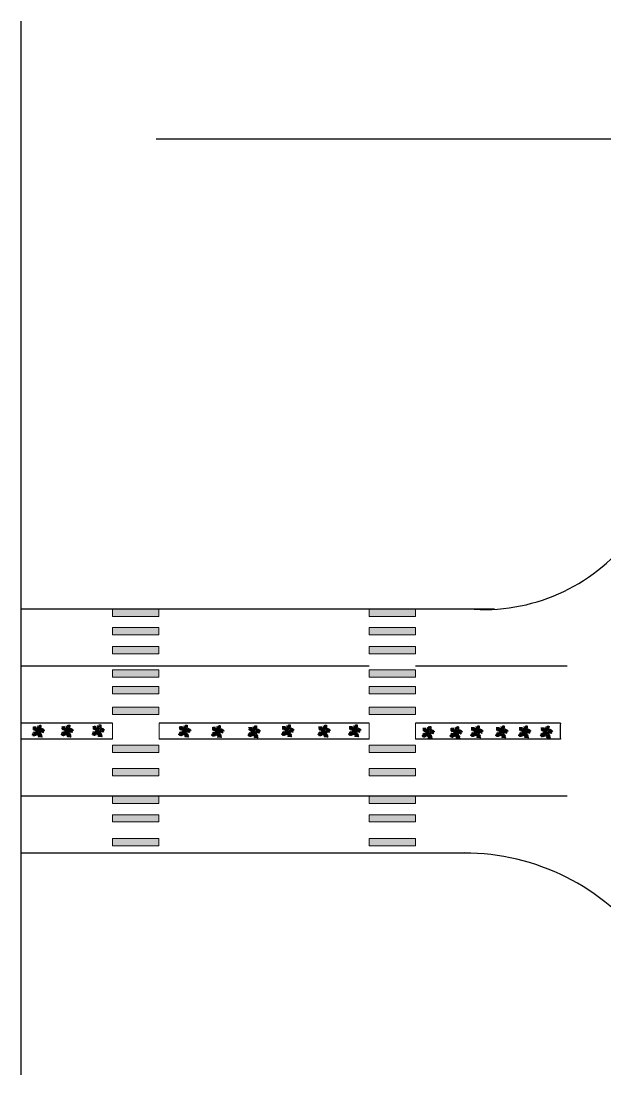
# Model space of a CAD drawing. Header units: inches. Extents: x -291016 to -124071, y 25078 to 137196.
# Drawn here: x -203562 to -199969, y 41151 to 47633 of the extents above; entities that cross this region are included whole.
import ezdxf

# ---------------------------------------------------------------- set-up
doc = ezdxf.new("R2010")
doc.units = ezdxf.units.IN
doc.header["$MEASUREMENT"] = 0
doc.layers.add('DOOR', color=112, linetype='Continuous', lineweight=20)
doc.layers.add('Furn', color=106, linetype='Continuous', lineweight=9)

# ---------------------------------------------------------------- blocks, each defined once
blk = doc.blocks.new('*U4')
for p, q in [((-47.498, 19.737), (-55.83, 18.344)), ((-40.615, 13.7), (-55.105, 10.913)), ((-31.5, 4.5), (-52.5, 25.5)), ((-33.37, 6.269), (-52.207, 5.34)), ((-48.585, 21.131), (-49.309, 29.026)), ((-28.299, 3.483), (-47.86, -5.805)), ((-43.513, 28.561), (-42.427, 15.558)), ((-38.442, 26.239), (-34.819, 7.663)), ((-21.416, 3.018), (-38.079, -8.128)), ((-35.544, 28.097), (-24.314, 3.947)), ((0, 0), (-31.5, 4.5)), ((-14.533, 2.09), (-30.834, 25.31)), ((-15.982, 2.09), (-30.11, -9.521)), ((-3.665, 19.273), (-27.574, 35.527)), ((-5.114, 28.097), (-24.676, 40.636)), ((-24.314, 23.917), (-2.941, 13.7)), ((0, 0), (-22.5, -19.5)), ((-7.288, 39.707), (-21.778, 46.673)), ((-6.563, 1.161), (-21.416, -8.128)), ((-20.691, 13.7), (-1.129, 4.876)), ((-8.737, 47.138), (-17.069, 52.711)), ((-10.186, 53.64), (-13.084, 55.962)), ((0, 0), (-10.5, 57)), ((-9.099, 51.782), (-6.563, 55.962)), ((-7.65, 43.423), (-2.578, 49.46)), ((-5.839, 35.992), (4.667, 48.067)), ((-5.114, 27.632), (10.463, 46.673)), ((-2.941, 16.486), (8.652, 37.85)), ((-1.129, 6.734), (9.014, 26.704)), ((0, 0), (27, 9)), ((0, 0), (18, -22.5)), ((3.942, 1.625), (11.187, 24.381)), ((6.478, 1.625), (26.04, -8.592)), ((10.101, 3.483), (17.708, 26.239)), ((11.187, 3.483), (30.749, -5.805)), ((16.259, 5.805), (23.142, 31.348)), ((18.07, 5.805), (35.096, -3.483)), ((22.055, 7.198), (27.489, 32.277)), ((24.229, 7.663), (46.688, 1.625)), ((27, 9), (48, 36)), ((27.127, 9.056), (31.112, 35.992)), ((29.662, 12.307), (48.137, 6.269)), ((31.836, 30.883), (32.561, 16.486)), ((33.285, 16.486), (48.862, 10.913)), ((35.096, 32.741), (37.27, 22.524)), ((36.183, 19.737), (48.137, 17.88)), ((38.719, 34.134), (41.979, 28.561)), ((40.53, 25.775), (48.862, 24.846)), ((43.791, 29.954), (51.036, 30.883)), ((44.153, 36.456), (45.239, 32.741)), ((-17.431, -15.094), (-42.789, -18.809)), ((-28.299, -29.026), (-42.789, -31.348)), ((-24.314, -21.596), (-42.427, -22.06)), ((-30.834, -34.135), (-42.427, -35.528)), ((-34.457, -39.708), (-40.978, -42.494)), ((-26.849, -26.24), (-40.253, -25.775)), ((-22.5, -19.5), (-37.5, -45)), ((-32.646, -36.921), (-31.921, -44.352)), ((-15.257, -12.772), (-30.11, -12.772)), ((-29.023, -30.884), (-27.936, -43.887)), ((-25.038, -23.918), (-22.865, -45.281)), ((-20.691, -18.345), (-17.793, -44.352)), ((-6.563, -5.805), (-19.967, -9.985)), ((-17.069, -15.094), (-12.721, -40.172)), ((-13.446, -11.378), (-8.737, -32.741)), ((-9.461, -8.592), (-6.201, -23.453)), ((-4.752, -3.483), (-3.665, -14.629)), ((2.493, -3.019), (-1.491, -20.202)), ((1.769, -2.555), (24.229, -9.521)), ((5.029, -6.27), (2.131, -25.775)), ((9.014, -11.378), (3.58, -35.992)), ((14.085, -16.951), (6.478, -40.172)), ((7.565, -9.056), (32.198, -14.629)), ((18.07, -22.524), (8.289, -45.745)), ((12.274, -15.094), (36.907, -18.809)), ((20.244, -30.419), (15.897, -44.816)), ((16.259, -19.738), (36.183, -22.989)), ((18, -22.5), (27, -52.5)), ((18.433, -22.524), (40.53, -29.026)), ((19.157, -25.311), (38.719, -33.206)), ((22.78, -37.85), (19.519, -48.532)), ((21.331, -32.741), (39.081, -40.636)), ((22.78, -38.314), (34.372, -44.816)), ((24.591, -45.745), (23.142, -50.854)), ((24.591, -43.423), (30.749, -47.603)), ((26.764, -49.925), (28.213, -50.854))]:
    blk.add_line(p, q)

msp = doc.modelspace()

# ---------------------------------------------------------------- hatches: boundary and pattern name
at = {"layer": 'DOOR', "linetype": 'Continuous', "ltscale": 0.2}
for points in [[(-202714, 44015.4237), (-202999, 44015.4237), (-202999, 43970.8079), (-202714, 43970.8079)], [(-201136, 44015.4237), (-201421, 44015.4237), (-201421, 43970.8079), (-201136, 43970.8079)], [(-202714, 43902.8079), (-202999, 43902.8079), (-202999, 43858.1921), (-202714, 43858.1921)], [(-201136, 43902.8079), (-201421, 43902.8079), (-201421, 43858.1921), (-201136, 43858.1921)], [(-202714, 43785.3079), (-202999, 43785.3079), (-202999, 43740.6921), (-202714, 43740.6921)], [(-201136, 43785.3079), (-201421, 43785.3079), (-201421, 43740.6921), (-201136, 43740.6921)], [(-202714, 43642.3079), (-202999, 43642.3079), (-202999, 43597.6921), (-202714, 43597.6921)], [(-201136, 43642.3079), (-201421, 43642.3079), (-201421, 43597.6921), (-201136, 43597.6921)], [(-202714, 43540.3079), (-202999, 43540.3079), (-202999, 43495.6921), (-202714, 43495.6921)], [(-201136, 43540.3079), (-201421, 43540.3079), (-201421, 43495.6921), (-201136, 43495.6921)], [(-202714, 43412.8079), (-202999, 43412.8079), (-202999, 43368.1921), (-202714, 43368.1921)], [(-201136, 43412.8079), (-201421, 43412.8079), (-201421, 43368.1921), (-201136, 43368.1921)], [(-202714, 43178.8079), (-202999, 43178.8079), (-202999, 43134.1921), (-202714, 43134.1921)], [(-201136, 43178.8079), (-201421, 43178.8079), (-201421, 43134.1921), (-201136, 43134.1921)], [(-202714, 43035.8079), (-202999, 43035.8079), (-202999, 42991.1921), (-202714, 42991.1921)], [(-201136, 43035.8079), (-201421, 43035.8079), (-201421, 42991.1921), (-201136, 42991.1921)], [(-202714, 42865.4237), (-202999, 42865.4237), (-202999, 42820.8079), (-202714, 42820.8079)], [(-201136, 42865.4237), (-201421, 42865.4237), (-201421, 42820.8079), (-201136, 42820.8079)], [(-202714, 42751.3079), (-202999, 42751.3079), (-202999, 42706.6921), (-202714, 42706.6921)], [(-201136, 42751.3079), (-201421, 42751.3079), (-201421, 42706.6921), (-201136, 42706.6921)], [(-202714, 42604.8079), (-202999, 42604.8079), (-202999, 42560.1921), (-202714, 42560.1921)], [(-201136, 42604.8079), (-201421, 42604.8079), (-201421, 42560.1921), (-201136, 42560.1921)]]:
    msp.add_hatch(color=2, dxfattribs=at).paths.add_polyline_path(points)

# ---------------------------------------------------------------- linework, layer by layer
for p, q in [((-203562, 41150.8589), (-203562, 47632.9106)), ((-202731.3297, 46908.3079), (-194017.712, 46908.3079))]:
    msp.add_line(p, q)
at = {"color": 1}
for p, q in [((-200648.4866, 44015.4237), (-203562, 44015.4237)), ((-201421, 43665.4237), (-203562, 43665.4237)), ((-200201.1951, 43665.4237), (-201136, 43665.4237)), ((-202998.5, 43315.4237), (-203562, 43315.4237)), ((-201421, 43315.4237), (-202713, 43315.4237)), ((-200243.8091, 43315.4237), (-201136, 43315.4237)), ((-202998.5, 43215.4237), (-203562, 43215.4237)), ((-201421, 43215.4237), (-202713, 43215.4237)), ((-200243.8091, 43215.4237), (-201136, 43215.4237)), ((-200201.1951, 42865.4237), (-203562, 42865.4237)), ((-200794.3313, 42515.4237), (-203562, 42515.4237))]:
    msp.add_line(p, q, dxfattribs=at)
at = {"color": 3}
for centre, radius, start, end in [((-200710.9934, 45144.9801), 1131.2846, 266.832627, 324.25357732), ((-200835.9158, 41114.3999), 1401.6409, 38.43674127, 91.70012368)]:
    msp.add_arc(centre, radius, start, end, dxfattribs=at)
msp.add_arc((-198374.5209, 43265.4237), 1869.9568, 178.46780932, 181.53219068)
at = {"layer": 'DOOR', "color": 2, "linetype": 'Continuous', "ltscale": 0.2}
for p, q in [((-201421, 43315.4237), (-201421, 43215.4237)), ((-201136, 43315.4237), (-201136, 43215.4237))]:
    msp.add_line(p, q, dxfattribs=at)
for points in [[(-202999, 44015.4237), (-202714, 44015.4237), (-202714, 43970.8079), (-202999, 43970.8079)], [(-201421, 44015.4237), (-201136, 44015.4237), (-201136, 43970.8079), (-201421, 43970.8079)], [(-202999, 43902.8079), (-202714, 43902.8079), (-202714, 43858.1921), (-202999, 43858.1921)], [(-201421, 43902.8079), (-201136, 43902.8079), (-201136, 43858.1921), (-201421, 43858.1921)], [(-202999, 43785.3079), (-202714, 43785.3079), (-202714, 43740.6921), (-202999, 43740.6921)], [(-201421, 43785.3079), (-201136, 43785.3079), (-201136, 43740.6921), (-201421, 43740.6921)], [(-202999, 43642.3079), (-202714, 43642.3079), (-202714, 43597.6921), (-202999, 43597.6921)], [(-201421, 43642.3079), (-201136, 43642.3079), (-201136, 43597.6921), (-201421, 43597.6921)], [(-202999, 43540.3079), (-202714, 43540.3079), (-202714, 43495.6921), (-202999, 43495.6921)], [(-201421, 43540.3079), (-201136, 43540.3079), (-201136, 43495.6921), (-201421, 43495.6921)], [(-202999, 43412.8079), (-202714, 43412.8079), (-202714, 43368.1921), (-202999, 43368.1921)], [(-201421, 43412.8079), (-201136, 43412.8079), (-201136, 43368.1921), (-201421, 43368.1921)], [(-202999, 43178.8079), (-202714, 43178.8079), (-202714, 43134.1921), (-202999, 43134.1921)], [(-201421, 43178.8079), (-201136, 43178.8079), (-201136, 43134.1921), (-201421, 43134.1921)], [(-202999, 43035.8079), (-202714, 43035.8079), (-202714, 42991.1921), (-202999, 42991.1921)], [(-201421, 43035.8079), (-201136, 43035.8079), (-201136, 42991.1921), (-201421, 42991.1921)], [(-202999, 42865.4237), (-202714, 42865.4237), (-202714, 42820.8079), (-202999, 42820.8079)], [(-201421, 42865.4237), (-201136, 42865.4237), (-201136, 42820.8079), (-201421, 42820.8079)], [(-202999, 42751.3079), (-202714, 42751.3079), (-202714, 42706.6921), (-202999, 42706.6921)], [(-201421, 42751.3079), (-201136, 42751.3079), (-201136, 42706.6921), (-201421, 42706.6921)], [(-202999, 42604.8079), (-202714, 42604.8079), (-202714, 42560.1921), (-202999, 42560.1921)], [(-201421, 42604.8079), (-201136, 42604.8079), (-201136, 42560.1921), (-201421, 42560.1921)]]:
    msp.add_lwpolyline(points, close=True, dxfattribs=at)
for points in [[(-202998.5, 43215.4237), (-202998.5, 43315.4237)], [(-202713, 43315.4237), (-202713, 43215.4237)]]:
    msp.add_lwpolyline(points, dxfattribs=at)

# ---------------------------------------------------------------- block references
at = {"layer": 'Furn', "ltscale": 0.2, "xscale": 0.7250000000931323, "yscale": 0.7250000000931323, "zscale": 0.725, "rotation": 270}
for p in [(-203457.394, 43263.1508), (-203279.394, 43264.1508), (-203088.394, 43266.1508), (-202556.394, 43264.1508), (-202353.894, 43261.1508), (-202129.394, 43259.6508), (-201922.394, 43265.6508), (-201698.894, 43263.6508), (-201510.394, 43265.6508), (-201057.894, 43255.6508), (-200886.894, 43254.6508), (-200759.394, 43259.1508), (-200605.894, 43259.1508), (-200464.894, 43259.1508), (-200330.394, 43257.6508)]:
    msp.add_blockref('*U4', p, dxfattribs=at)

doc.saveas('drawing.dxf')
